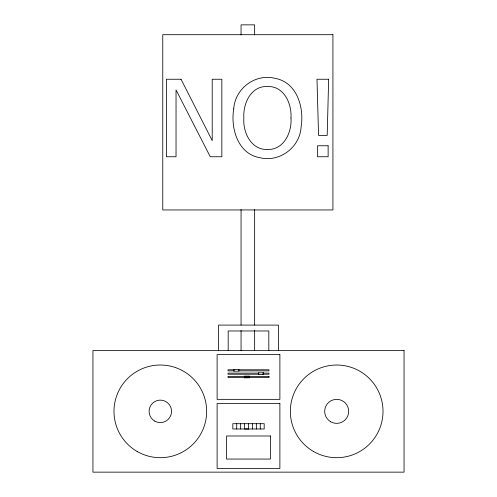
<?xml version="1.0" encoding="UTF-8"?>
<svg xmlns="http://www.w3.org/2000/svg" width="497" height="497" viewBox="0 0 497 497"><rect width="100%" height="100%" fill="white"/><g stroke="black" fill="none" stroke-linecap="round" stroke-linejoin="round"><path stroke-width="0.75" d="M234.199 369.787L228.017 369.787L228.017 370.892L234.199 370.892M238.84 369.787L268.983 369.787L268.983 370.892L238.84 370.892M258.937 373.11L228.017 373.11L228.017 374.222L258.937 374.222M262.801 373.11L268.983 373.11L268.983 374.222L262.801 374.222M278.438 350.559L278.438 325.088L218.562 325.088L218.562 350.559M268.815 350.559L268.815 330.977L228.185 330.977L228.185 350.559M260.273 423.692L260.273 428.986M256.346 423.692L256.346 428.986M254.644 34.933L254.644 24.85L241.057 24.85L241.057 34.933M254.644 209.454L254.644 325.026M254.644 330.455L254.644 350.621M252.426 423.692L252.426 428.986M248.5 423.692L248.5 428.986L264.193 428.998L264.193 423.692L232.807 423.692L232.807 428.986L248.5 428.986L244.574 428.986L244.574 423.692M241.057 209.454L241.057 325.026M241.057 330.455L241.057 350.621M240.654 423.692L240.654 428.992M236.727 423.692L236.727 428.986M328.654 79.247L327.194 135.408L318.558 135.408L316.993 79.247L328.654 79.247M290.969 118.025C292.068 132.252 283.818 150.094 267.442 149.467C251.066 150.088 242.753 132.27 243.859 118.025C242.859 103.817 250.892 85.658 267.442 86.534C283.961 85.764 291.988 103.811 290.969 118.025M233.745 108.837C230.434 128.251 237.802 153.952 259.919 157.704C279.786 162.569 299.915 147.323 301.095 126.99C304.388 107.6 296.926 82.123 274.909 78.321C255.079 73.401 235.031 88.578 233.745 108.837M332.928 34.697L162.767 34.697L162.767 209.951L332.928 209.951L332.928 34.697M181.038 79.247L166.408 79.247L166.408 156.754L176.037 156.754L176.037 89.92L210.287 156.754L221.842 156.754L221.842 79.247L212.213 79.247L212.213 140.614L181.038 79.247M328.132 145.77L317.515 145.77L317.515 156.754L328.132 156.754L328.132 145.77M404.055 350.559L92.945 350.559L92.945 472.15L404.055 472.15L404.055 350.559M279.886 354.628L217.114 354.628L217.114 399.352L279.886 399.352L279.886 354.628M238.852 369.488L233.907 369.488L233.907 371.184L238.852 371.184L238.852 369.488M263.329 372.818L258.384 372.818L258.384 374.514L263.329 374.514L263.329 372.818M249.277 376.142L244.331 376.142L244.331 377.838L249.277 377.838L249.277 376.142M268.983 376.44L228.017 376.44L228.017 377.546L268.983 377.546L268.983 376.44M279.886 403.521L217.114 403.521L217.114 468.472L279.886 468.472L279.886 403.521M270.474 435.993L226.526 435.993L226.526 459.06L270.474 459.06L270.474 435.993M137.153 451.481A46.333 46.333 0 0 0 206.653 411.354A46.333 46.333 0 0 0 137.153 371.228A46.333 46.333 0 0 0 137.153 451.481M313.514 451.481A46.333 46.333 0 0 0 383.013 411.354A46.333 46.333 0 0 0 313.514 371.228A46.333 46.333 0 0 0 313.514 451.481M330.685 421.742A11.99 11.99 0 0 0 348.677 411.354A11.99 11.99 0 0 0 330.685 400.967A11.99 11.99 0 0 0 330.685 421.742M154.704 421.077A11.226 11.226 0 0 0 171.546 411.354A11.226 11.226 0 0 0 154.704 401.632A11.226 11.226 0 0 0 154.704 421.077"/></g></svg>
